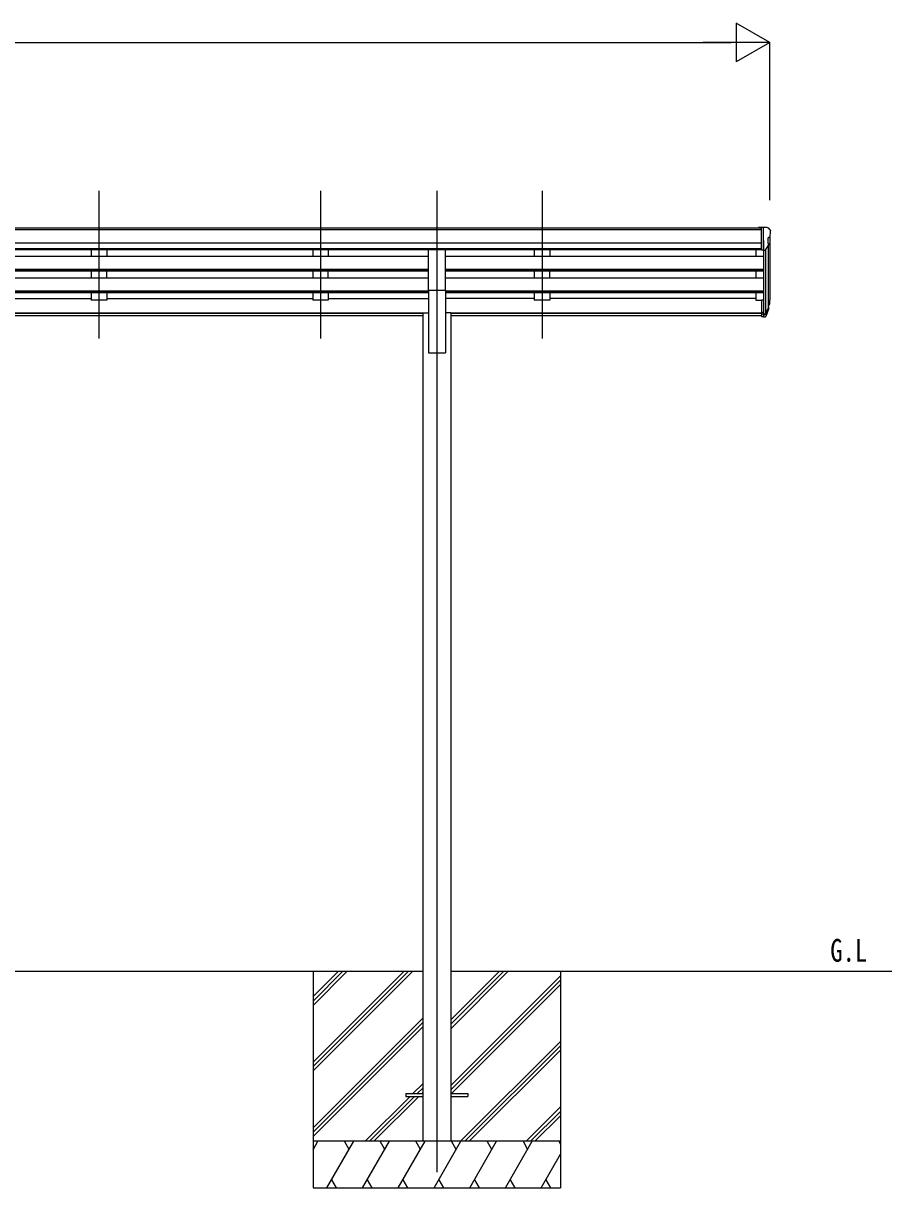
# Model space of a CAD drawing. Units: millimetres, scale not verified. Extents: x -10512 to 10512, y -7425 to 7425.
# Drawn here: x -238 to 2568, y -3841 to -75 of the extents above; entities that cross this region are included whole.
import ezdxf
from ezdxf.enums import TextEntityAlignment as Align

# ---------------------------------------------------------------- set-up
doc = ezdxf.new("R2010")
doc.units = ezdxf.units.MM
doc.header["$LTSCALE"] = 30
for name, color, linetype in [('0-2_USER1', 3, 'Continuous'), ('0-3_YKK_12', 2, 'Continuous'), ('0-4_YKK_13', 4, 'Continuous'), ('0-5_YKK_A1', 4, 'Continuous'), ('0-6_YKK_D', 6, 'Continuous')]:
    doc.layers.add(name, color=color, linetype=linetype)
doc.styles.add('ＭＳ ゴシック', font='')
doc.styles.get('ＭＳ ゴシック').set_extended_font_data('MS Gothic')

msp = doc.modelspace()

# ---------------------------------------------------------------- linework, layer by layer
at = {"layer": '0-3_YKK_12'}
for p, q in [((6.27, -616.34), (6.27, -1093.86)), ((722.27, -616.34), (722.27, -1093.86)), ((1098.27, -616.34), (1098.27, -1093.86)), ((1438.27, -616.34), (1438.27, -1093.86)), ((1098.27, -1047.18), (1098.27, -3790.75))]:
    msp.add_line(p, q, dxfattribs=at)
at = {"layer": '0-4_YKK_13'}
for p, q in [((2147.77, -735.75), (2137.77, -735.83)), ((2137.77, -737.35), (2137.77, -735.83)), ((2147.77, -807.73), (2147.77, -735.75)), ((2166.27, -735.75), (2147.77, -735.75)), ((2154.27, -808.73), (2154.27, -735.75)), ((2166.27, -735.75), (2168.61, -735.89)), ((2169.36, -736.31), (2173.43, -742.12)), ((2176.27, -745.12), (2176.27, -745.75)), ((2168.27, -770.26), (2168.27, -786.54)), ((2173.74, -766.93), (2168.42, -770)), ((1070.77, -938.17), (1070.77, -806.38)), ((1070.77, -806.38), (1125.77, -806.38)), ((1125.77, -938.17), (1125.77, -806.38)), ((2147.77, -807.73), (2154.27, -807.73)), ((2154.27, -808.73), (2159.48, -808.41)), ((2161.9, -806.92), (2170.9, -791.32)), ((1070.77, -938.17), (1125.77, -938.17)), ((2147.77, -969.47), (2147.77, -1023.5)), ((2147.77, -969.47), (2154.27, -969.47)), ((2154.27, -969.47), (2154.27, -1024.24)), ((2147.77, -1009.6), (2154.27, -1009.6)), ((2147.77, -1014.48), (2154.27, -1014.48)), ((2154.27, -1014.5), (2159.41, -1014.5)), ((2154.27, -1016.31), (2159.12, -1016.31)), ((2160.71, -1013.82), (2168.46, -998.42)), ((2169.91, -998.77), (2161.72, -1014.95)), ((2170.53, -999.34), (2161.72, -1022.89)), ((2172.58, -982.28), (2169.3, -989.34)), ((2173.18, -983.66), (2169.3, -991.61)), ((2170.87, -994.93), (2170.53, -999.34)), ((2147.77, -1023.5), (2154.27, -1023.5)), ((2154.27, -1024.24), (2159.12, -1024.24)), ((998.07, -3536.25), (998.07, -3545.25)), ((998.07, -3536.25), (1052.87, -3536.25)), ((1143.27, -3536.25), (1198.07, -3536.25)), ((1198.07, -3536.25), (1198.07, -3545.25)), ((998.07, -3545.25), (1052.87, -3545.25)), ((1143.27, -3545.25), (1198.07, -3545.25))]:
    msp.add_line(p, q, dxfattribs=at)
for centre, radius, start, end in [((2168.55, -736.89), 1, 35, 86.5), ((2173.27, -745.12), 3, 0, 87), ((1974.27, -745.75), 202, 355.05096, 0), ((2168.57, -770.26), 0.3, 120, 180), ((2168.57, -786.54), 0.3, 180, 265.2833), ((2168.3, -789.82), 3, 330, 85.2833), ((2169.37, -762.56), 6.18, 315.00103, 354.2965), ((2159.3, -805.42), 3, 273.5, 330), ((2143.69, -972.78), 30.41, 341.80266, 352.8448), ((2145.09, -974.54), 29.53, 342.01856, 353.49194)]:
    msp.add_arc(centre, radius, start, end, dxfattribs=at)
for centre, major_axis, ratio, start_param, end_param in [((2086.41, -968.3), (-87.93, 4.42), 0.541684, 3.060334, 3.2172517), ((2085.62, -974.97), (89.06, 1.43), 0.57596, 6.1985533, 6.3701348), ((2159.12, -1013.6), (3, 0), 0.90356, 4.712389, 5.7595865), ((2159.41, -1013.14), (1.5, 0), 0.90356, 4.712389, 5.7595865), ((2084.36, -974.88), (88.05, 0), 0.90356, 5.9828017, 6.0168888), ((2169.56, -994.93), (-1.3, 0), 0.90356, 2.9359903, 4.9130961), ((2083.64, -978.74), (89.07, 0), 0.90356, 6.0316505, 6.077583), ((2159.12, -1021.53), (-3, 0), 0.90356, 1.5707963, 2.6179939)]:
    msp.add_ellipse(centre, major_axis=major_axis, ratio=ratio, start_param=start_param, end_param=end_param, dxfattribs=at)
at = {"layer": '0-5_YKK_A1'}
for p, q in [((2147.77, -737.35), (-2851.23, -737.35)), ((2147.77, -742.57), (-2851.23, -742.57)), ((2147.77, -786.1), (-2851.23, -786.1)), ((2154.27, -776.85), (2154.27, -969.47)), ((2174.27, -766.32), (2174.27, -969.1)), ((2147.77, -803.95), (-2851.23, -803.95)), ((1070.77, -807.2), (-1774.23, -807.2)), ((-18.73, -807.3), (-18.73, -829.16)), ((31.27, -807.3), (31.27, -829.16)), ((697.27, -807.3), (697.27, -829.16)), ((747.27, -807.3), (747.27, -829.16)), ((2147.77, -807.2), (1125.77, -807.2)), ((1413.27, -807.3), (1413.27, -829.16)), ((1463.27, -807.3), (1463.27, -829.16)), ((2129.27, -807.2), (2129.27, -829.26)), ((2160.28, -808.25), (2160.28, -1014.25)), ((2169.3, -794.09), (2169.3, -995.81)), ((1070.77, -829.26), (-1774.23, -829.26)), ((31.27, -829.16), (-18.73, -829.16)), ((747.27, -829.16), (697.27, -829.16)), ((2154.27, -829.26), (1125.77, -829.26)), ((1463.27, -829.16), (1413.27, -829.16)), ((1070.77, -871.14), (-1774.23, -871.14)), ((1070.77, -872.63), (-1774.23, -872.63)), ((1070.77, -876.95), (-1774.23, -876.95)), ((1070.77, -899.36), (-1774.23, -899.36)), ((-18.73, -876.95), (-18.73, -899.27)), ((31.27, -899.27), (-18.73, -899.27)), ((31.27, -899.27), (31.27, -876.95)), ((697.27, -876.95), (697.27, -899.27)), ((747.27, -899.27), (697.27, -899.27)), ((747.27, -899.27), (747.27, -876.95)), ((2154.27, -871.14), (1125.77, -871.14)), ((2154.27, -872.63), (1125.77, -872.63)), ((2154.27, -876.95), (1125.77, -876.95)), ((2154.27, -899.36), (1125.77, -899.36)), ((1413.27, -876.95), (1413.27, -899.27)), ((1463.27, -899.27), (1413.27, -899.27)), ((1463.27, -899.27), (1463.27, -876.95)), ((2129.27, -876.95), (2129.27, -899.36)), ((1070.77, -941.24), (-1774.23, -941.24)), ((1070.77, -938.17), (1070.77, -1140.75)), ((1125.77, -938.17), (1125.77, -1140.75)), ((2154.27, -941.24), (1125.77, -941.24)), ((1070.77, -942.74), (-1774.23, -942.74)), ((1070.77, -947.06), (-1774.23, -947.06)), ((-684.73, -965.16), (-18.73, -965.16)), ((-18.73, -947.06), (-18.73, -970.1)), ((31.27, -970.1), (-18.73, -970.1)), ((31.27, -947.06), (31.27, -970.1)), ((31.27, -965.16), (697.27, -965.16)), ((697.27, -947.06), (697.27, -970.1)), ((747.27, -970.1), (697.27, -970.1)), ((747.27, -947.06), (747.27, -970.1)), ((747.27, -965.16), (1070.77, -965.16)), ((2154.27, -942.74), (1125.77, -942.74)), ((2154.27, -947.06), (1125.77, -947.06)), ((1413.27, -965.16), (1125.77, -965.16)), ((1413.27, -947.06), (1413.27, -970.1)), ((1463.27, -970.1), (1413.27, -970.1)), ((1463.27, -947.06), (1463.27, -970.1)), ((2129.27, -965.16), (1463.27, -965.16)), ((2129.27, -947.06), (2129.27, -970.1)), ((2129.27, -970.1), (2147.77, -970.1)), ((1053.07, -1012.17), (-1756.53, -1012.17)), ((1053.07, -1013.57), (-1756.53, -1013.57)), ((1053.07, -1011.75), (1053.07, -3690.75)), ((1053.07, -1011.75), (1070.77, -1011.75)), ((1143.47, -1011.75), (1125.77, -1011.75)), ((1143.47, -1011.75), (1143.47, -3690.75)), ((2147.77, -1012.17), (1143.47, -1012.17)), ((2147.77, -1013.57), (1143.47, -1013.57)), ((1053.07, -1021.26), (-1756.53, -1021.26)), ((2147.77, -1021.26), (1143.47, -1021.26)), ((1070.77, -1140.75), (1125.77, -1140.75)), ((-1756.73, -3140.75), (1053.27, -3140.75)), ((698.07, -3140.75), (698.07, -3840.74)), ((698.07, -3434.92), (992.25, -3140.75)), ((698.07, -3449.06), (1006.4, -3140.75)), ((698.07, -3463.21), (1020.54, -3140.75)), ((698.07, -3251.08), (808.41, -3140.75)), ((698.07, -3236.93), (794.26, -3140.75)), ((698.07, -3222.79), (780.12, -3140.75)), ((1143.27, -3140.75), (2568.31, -3140.75)), ((1143.27, -3326.38), (1328.91, -3140.75)), ((1143.27, -3312.23), (1314.76, -3140.75)), ((1143.27, -3298.09), (1300.62, -3140.75)), ((1143.27, -3510.22), (1498.07, -3155.42)), ((1498.07, -3140.75), (1498.07, -3840.74)), ((1143.27, -3524.36), (1498.07, -3169.57)), ((1145.53, -3536.25), (1498.07, -3183.71)), ((698.07, -3647.05), (1052.87, -3292.26)), ((698.07, -3661.2), (1052.87, -3306.4)), ((698.07, -3675.34), (1052.87, -3320.54)), ((1174.88, -3690.74), (1498.07, -3367.56)), ((1189.02, -3690.74), (1498.07, -3381.7)), ((1203.17, -3690.74), (1498.07, -3395.84)), ((1021.02, -3536.25), (1052.87, -3504.39)), ((1035.16, -3536.25), (1052.87, -3518.53)), ((1049.3, -3536.25), (1052.87, -3532.67)), ((866.52, -3690.74), (1012.02, -3545.25)), ((880.66, -3690.74), (1026.16, -3545.25)), ((894.8, -3690.74), (1040.3, -3545.25)), ((1387.02, -3690.74), (1498.07, -3579.69)), ((1401.16, -3690.74), (1498.07, -3593.83)), ((1415.3, -3690.74), (1498.07, -3607.97)), ((1498.07, -3690.74), (698.07, -3690.74)), ((698.07, -3718.25), (713.95, -3690.74)), ((742.82, -3840.74), (829.42, -3690.74)), ((814.42, -3716.73), (799.42, -3690.74)), ((858.29, -3840.74), (944.89, -3690.74)), ((929.89, -3716.73), (914.89, -3690.74)), ((973.76, -3840.74), (1060.36, -3690.74)), ((1045.36, -3716.73), (1030.36, -3690.74)), ((1089.23, -3840.74), (1175.83, -3690.74)), ((1160.83, -3716.73), (1145.83, -3690.74)), ((1204.7, -3840.74), (1291.3, -3690.74)), ((1276.3, -3716.73), (1261.3, -3690.74)), ((1320.17, -3840.74), (1406.77, -3690.74)), ((1376.77, -3690.74), (1391.77, -3716.73)), ((1492.24, -3690.74), (1498.07, -3700.84)), ((1435.64, -3840.74), (1498.07, -3732.61)), ((698.07, -3840.74), (1498.07, -3840.74)), ((757.82, -3814.77), (772.82, -3840.74)), ((873.29, -3814.77), (888.29, -3840.74)), ((988.76, -3814.76), (1003.76, -3840.74)), ((1104.23, -3814.76), (1119.23, -3840.74)), ((1219.7, -3814.76), (1234.7, -3840.74)), ((1335.17, -3814.77), (1350.17, -3840.74)), ((1450.64, -3814.77), (1465.64, -3840.74))]:
    msp.add_line(p, q, dxfattribs=at)
at = {"layer": '0-6_YKK_D'}
for p, q in [((2174.27, -137.35), (2066.02, -74.85)), ((2066.02, -74.85), (2066.02, -199.85)), ((-2752.73, -137.35), (2049.27, -137.35)), ((2174.27, -137.35), (1957.77, -137.35)), ((2174.27, -137.35), (2066.02, -199.85)), ((2174.27, -646.92), (2174.27, -136.35))]:
    msp.add_line(p, q, dxfattribs=at)

# ---------------------------------------------------------------- texts
at = {"layer": '0-2_USER1', "style": 'ＭＳ ゴシック', "width": 0.8}
msp.add_text('G.L', height=73.31, dxfattribs=at).set_placement((2369.78, -3131.61), align=Align.BOTTOM_LEFT)

doc.saveas('drawing.dxf')
